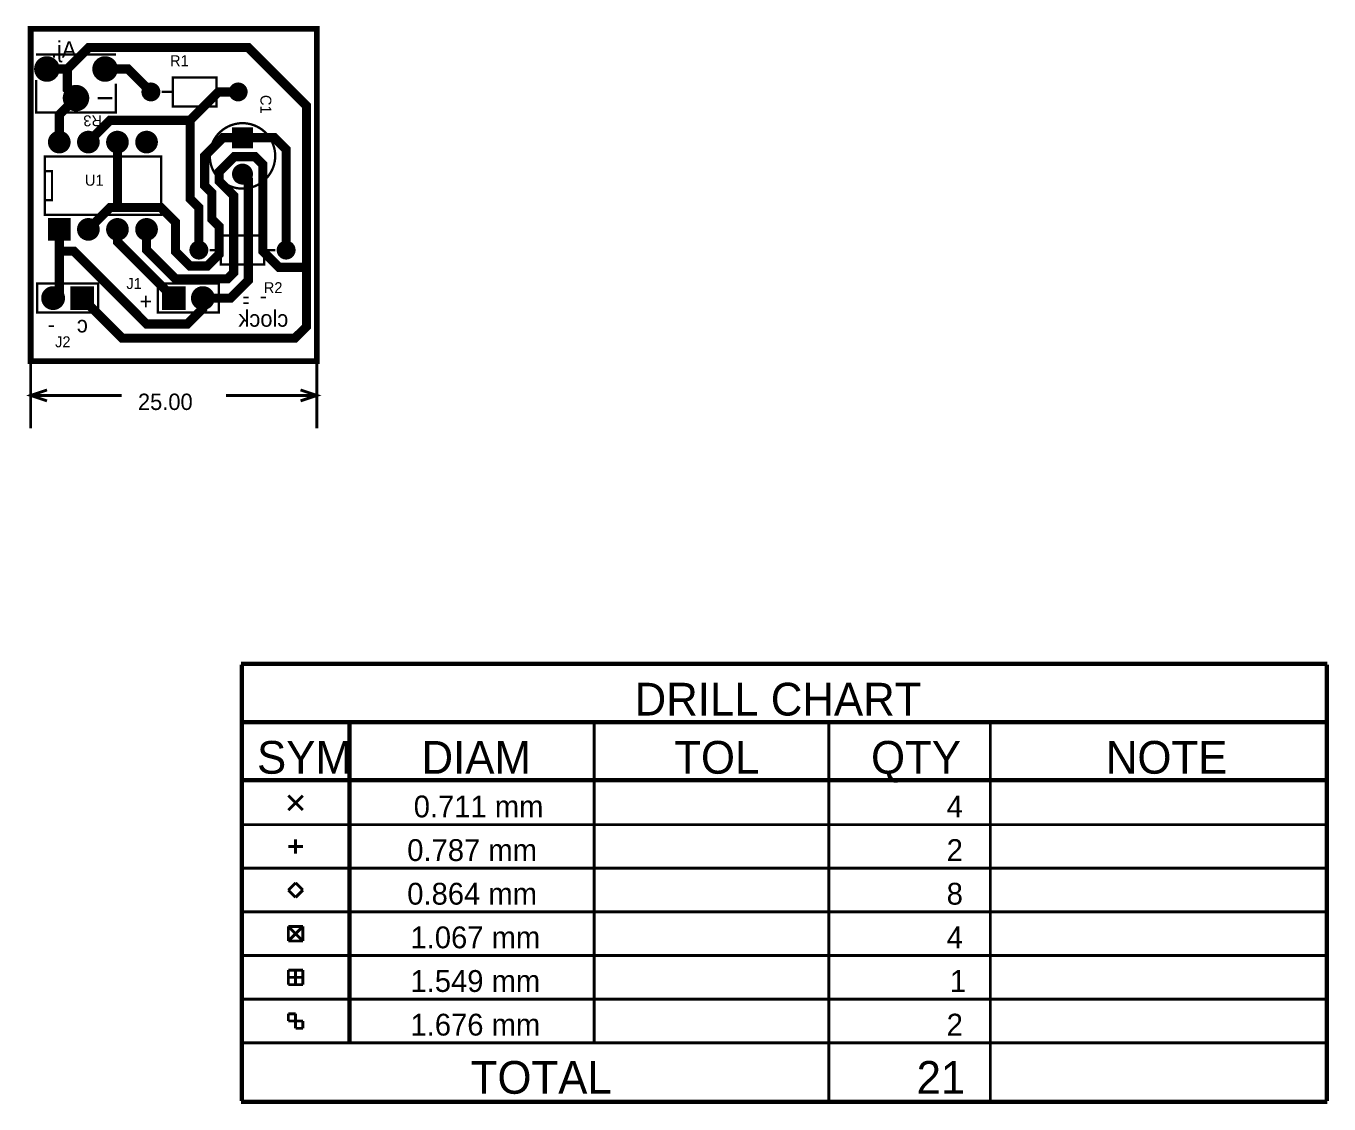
# Model space of a CAD drawing. Extents: x -0.74 to 3.73, y -1.51 to 2.19.
import ezdxf

# ---------------------------------------------------------------- set-up
doc = ezdxf.new("R2010")
doc.units = 0
doc.layers.get('0').update_dxf_attribs({"color": 1, "linetype": 'CONTINUOUS'})
for name, color, linetype in [('ASYBOT', 7, 'CONTINUOUS'), ('ASYTOP', 6, 'CONTINUOUS'), ('BOTTOM', 3, 'CONTINUOUS'), ('COMPONENTS_TOP', 1, 'CONTINUOUS'), ('DRILL', 1, 'CONTINUOUS'), ('DRLDWG', 8, 'CONTINUOUS'), ('GLOBAL_LAYER', 1, 'CONTINUOUS'), ('GND', 4, 'CONTINUOUS'), ('INNER1', 8, 'CONTINUOUS'), ('INNER10', 1, 'CONTINUOUS'), ('INNER11', 2, 'CONTINUOUS'), ('INNER12', 3, 'CONTINUOUS'), ('INNER2', 1, 'CONTINUOUS'), ('INNER3', 2, 'CONTINUOUS'), ('INNER4', 3, 'CONTINUOUS'), ('INNER5', 4, 'CONTINUOUS'), ('INNER6', 5, 'CONTINUOUS'), ('INNER7', 6, 'CONTINUOUS'), ('INNER8', 7, 'CONTINUOUS'), ('INNER9', 8, 'CONTINUOUS'), ('OBS_ASYTOP', 6, 'CONTINUOUS'), ('OBS_DRLDWG', 8, 'CONTINUOUS'), ('OBS_GLOBAL_LAYER', 1, 'CONTINUOUS'), ('OBS_SSTOP', 4, 'CONTINUOUS'), ('OBS_TOP', 2, 'CONTINUOUS'), ('PADSTACKS', 1, 'CONTINUOUS'), ('POWER', 7, 'CONTINUOUS'), ('SMBOT', 1, 'CONTINUOUS'), ('SMTOP', 8, 'CONTINUOUS'), ('SSTOP', 4, 'CONTINUOUS'), ('TOP', 2, 'CONTINUOUS')]:
    doc.layers.add(name, color=color, linetype=linetype)

# ---------------------------------------------------------------- blocks, each defined once
blk = doc.blocks.new('padstack_TM_CYLND_llb_pad3')
blk.add_point((0, 0))
at = {"layer": 'ASYBOT', "const_width": 0.052}
blk.add_lwpolyline([(-0.026, 0), (0.026, 0)], dxfattribs=at)
at = {"layer": 'ASYTOP', "const_width": 0.052}
blk.add_lwpolyline([(-0.026, 0), (0.026, 0)], dxfattribs=at)
at = {"layer": 'BOTTOM', "const_width": 0.052}
blk.add_lwpolyline([(-0.026, 0), (0.026, 0)], dxfattribs=at)
at = {"layer": 'DRILL', "const_width": 0.0155}
blk.add_lwpolyline([(-0.00775, 0, 1), (0.00775, 0, 1)], format="xyb", close=True, dxfattribs=at)
at = {"layer": 'DRLDWG', "const_width": 0.0155}
blk.add_lwpolyline([(-0.00775, 0, 1), (0.00775, 0, 1)], format="xyb", close=True, dxfattribs=at)
at = {"layer": 'GND', "const_width": 0.072}
blk.add_lwpolyline([(-0.036, 0), (0.036, 0)], dxfattribs=at)
at = {"layer": 'INNER1', "const_width": 0.052}
blk.add_lwpolyline([(-0.026, 0), (0.026, 0)], dxfattribs=at)
at = {"layer": 'INNER10', "const_width": 0.052}
blk.add_lwpolyline([(-0.026, 0), (0.026, 0)], dxfattribs=at)
at = {"layer": 'INNER11', "const_width": 0.052}
blk.add_lwpolyline([(-0.026, 0), (0.026, 0)], dxfattribs=at)
at = {"layer": 'INNER12', "const_width": 0.052}
blk.add_lwpolyline([(-0.026, 0), (0.026, 0)], dxfattribs=at)
at = {"layer": 'INNER2', "const_width": 0.052}
blk.add_lwpolyline([(-0.026, 0), (0.026, 0)], dxfattribs=at)
at = {"layer": 'INNER3', "const_width": 0.052}
blk.add_lwpolyline([(-0.026, 0), (0.026, 0)], dxfattribs=at)
at = {"layer": 'INNER4', "const_width": 0.052}
blk.add_lwpolyline([(-0.026, 0), (0.026, 0)], dxfattribs=at)
at = {"layer": 'INNER5', "const_width": 0.052}
blk.add_lwpolyline([(-0.026, 0), (0.026, 0)], dxfattribs=at)
at = {"layer": 'INNER6', "const_width": 0.052}
blk.add_lwpolyline([(-0.026, 0), (0.026, 0)], dxfattribs=at)
at = {"layer": 'INNER7', "const_width": 0.052}
blk.add_lwpolyline([(-0.026, 0), (0.026, 0)], dxfattribs=at)
at = {"layer": 'INNER8', "const_width": 0.052}
blk.add_lwpolyline([(-0.026, 0), (0.026, 0)], dxfattribs=at)
at = {"layer": 'INNER9', "const_width": 0.052}
blk.add_lwpolyline([(-0.026, 0), (0.026, 0)], dxfattribs=at)
at = {"layer": 'POWER', "const_width": 0.072}
blk.add_lwpolyline([(-0.036, 0), (0.036, 0)], dxfattribs=at)
at = {"layer": 'SMBOT', "const_width": 0.052}
blk.add_lwpolyline([(-0.026, 0), (0.026, 0)], dxfattribs=at)
at = {"layer": 'SMTOP', "const_width": 0.052}
blk.add_lwpolyline([(-0.026, 0), (0.026, 0)], dxfattribs=at)
at = {"layer": 'TOP', "const_width": 0.052}
blk.add_lwpolyline([(-0.026, 0), (0.026, 0)], dxfattribs=at)
blk = doc.blocks.new('padstack_TM_CYLND_llb_pad4')
blk.add_point((0, 0))
at = {"layer": 'ASYBOT', "const_width": 0.026}
blk.add_lwpolyline([(-0.013, 0, 1), (0.013, 0, 1)], format="xyb", close=True, dxfattribs=at)
at = {"layer": 'ASYTOP', "const_width": 0.026}
blk.add_lwpolyline([(-0.013, 0, 1), (0.013, 0, 1)], format="xyb", close=True, dxfattribs=at)
at = {"layer": 'BOTTOM', "const_width": 0.026}
blk.add_lwpolyline([(-0.013, 0, 1), (0.013, 0, 1)], format="xyb", close=True, dxfattribs=at)
at = {"layer": 'DRILL', "const_width": 0.0155}
blk.add_lwpolyline([(-0.00775, 0, 1), (0.00775, 0, 1)], format="xyb", close=True, dxfattribs=at)
at = {"layer": 'DRLDWG', "const_width": 0.0155}
blk.add_lwpolyline([(-0.00775, 0, 1), (0.00775, 0, 1)], format="xyb", close=True, dxfattribs=at)
at = {"layer": 'GND', "const_width": 0.036}
blk.add_lwpolyline([(-0.018, 0, 1), (0.018, 0, 1)], format="xyb", close=True, dxfattribs=at)
at = {"layer": 'INNER1', "const_width": 0.026}
blk.add_lwpolyline([(-0.013, 0, 1), (0.013, 0, 1)], format="xyb", close=True, dxfattribs=at)
at = {"layer": 'INNER10', "const_width": 0.026}
blk.add_lwpolyline([(-0.013, 0, 1), (0.013, 0, 1)], format="xyb", close=True, dxfattribs=at)
at = {"layer": 'INNER11', "const_width": 0.026}
blk.add_lwpolyline([(-0.013, 0, 1), (0.013, 0, 1)], format="xyb", close=True, dxfattribs=at)
at = {"layer": 'INNER12', "const_width": 0.026}
blk.add_lwpolyline([(-0.013, 0, 1), (0.013, 0, 1)], format="xyb", close=True, dxfattribs=at)
at = {"layer": 'INNER2', "const_width": 0.026}
blk.add_lwpolyline([(-0.013, 0, 1), (0.013, 0, 1)], format="xyb", close=True, dxfattribs=at)
at = {"layer": 'INNER3', "const_width": 0.026}
blk.add_lwpolyline([(-0.013, 0, 1), (0.013, 0, 1)], format="xyb", close=True, dxfattribs=at)
at = {"layer": 'INNER4', "const_width": 0.026}
blk.add_lwpolyline([(-0.013, 0, 1), (0.013, 0, 1)], format="xyb", close=True, dxfattribs=at)
at = {"layer": 'INNER5', "const_width": 0.026}
blk.add_lwpolyline([(-0.013, 0, 1), (0.013, 0, 1)], format="xyb", close=True, dxfattribs=at)
at = {"layer": 'INNER6', "const_width": 0.026}
blk.add_lwpolyline([(-0.013, 0, 1), (0.013, 0, 1)], format="xyb", close=True, dxfattribs=at)
at = {"layer": 'INNER7', "const_width": 0.026}
blk.add_lwpolyline([(-0.013, 0, 1), (0.013, 0, 1)], format="xyb", close=True, dxfattribs=at)
at = {"layer": 'INNER8', "const_width": 0.026}
blk.add_lwpolyline([(-0.013, 0, 1), (0.013, 0, 1)], format="xyb", close=True, dxfattribs=at)
at = {"layer": 'INNER9', "const_width": 0.026}
blk.add_lwpolyline([(-0.013, 0, 1), (0.013, 0, 1)], format="xyb", close=True, dxfattribs=at)
at = {"layer": 'POWER', "const_width": 0.036}
blk.add_lwpolyline([(-0.018, 0, 1), (0.018, 0, 1)], format="xyb", close=True, dxfattribs=at)
at = {"layer": 'SMBOT', "const_width": 0.026}
blk.add_lwpolyline([(-0.013, 0, 1), (0.013, 0, 1)], format="xyb", close=True, dxfattribs=at)
at = {"layer": 'SMTOP', "const_width": 0.026}
blk.add_lwpolyline([(-0.013, 0, 1), (0.013, 0, 1)], format="xyb", close=True, dxfattribs=at)
at = {"layer": 'TOP', "const_width": 0.026}
blk.add_lwpolyline([(-0.013, 0, 1), (0.013, 0, 1)], format="xyb", close=True, dxfattribs=at)
blk = doc.blocks.new('footprint_CAP_POL_1_C1')
at = {"layer": 'PADSTACKS'}
for name, p in [('padstack_TM_CYLND_llb_pad3', (0, 0)), ('padstack_TM_CYLND_llb_pad4', (0.125, 0))]:
    blk.add_blockref(name, p, dxfattribs=at)
blk = doc.blocks.new('padstack_BCON100T_llb_pad3')
blk.add_point((0, 0))
at = {"layer": 'ASYBOT', "const_width": 0.062}
blk.add_lwpolyline([(-0.031, 0), (0.031, 0)], dxfattribs=at)
at = {"layer": 'ASYTOP', "const_width": 0.062}
blk.add_lwpolyline([(-0.031, 0), (0.031, 0)], dxfattribs=at)
at = {"layer": 'BOTTOM', "const_width": 0.062}
blk.add_lwpolyline([(-0.031, 0), (0.031, 0)], dxfattribs=at)
at = {"layer": 'DRILL', "const_width": 0.021}
blk.add_lwpolyline([(-0.0105, 0, 1), (0.0105, 0, 1)], format="xyb", close=True, dxfattribs=at)
at = {"layer": 'DRLDWG', "const_width": 0.021}
blk.add_lwpolyline([(-0.0105, 0, 1), (0.0105, 0, 1)], format="xyb", close=True, dxfattribs=at)
at = {"layer": 'GND', "const_width": 0.082}
blk.add_lwpolyline([(-0.041, 0), (0.041, 0)], dxfattribs=at)
at = {"layer": 'INNER1', "const_width": 0.062}
blk.add_lwpolyline([(-0.031, 0), (0.031, 0)], dxfattribs=at)
at = {"layer": 'INNER10', "const_width": 0.062}
blk.add_lwpolyline([(-0.031, 0), (0.031, 0)], dxfattribs=at)
at = {"layer": 'INNER11', "const_width": 0.062}
blk.add_lwpolyline([(-0.031, 0), (0.031, 0)], dxfattribs=at)
at = {"layer": 'INNER12', "const_width": 0.062}
blk.add_lwpolyline([(-0.031, 0), (0.031, 0)], dxfattribs=at)
at = {"layer": 'INNER2', "const_width": 0.062}
blk.add_lwpolyline([(-0.031, 0), (0.031, 0)], dxfattribs=at)
at = {"layer": 'INNER3', "const_width": 0.062}
blk.add_lwpolyline([(-0.031, 0), (0.031, 0)], dxfattribs=at)
at = {"layer": 'INNER4', "const_width": 0.062}
blk.add_lwpolyline([(-0.031, 0), (0.031, 0)], dxfattribs=at)
at = {"layer": 'INNER5', "const_width": 0.062}
blk.add_lwpolyline([(-0.031, 0), (0.031, 0)], dxfattribs=at)
at = {"layer": 'INNER6', "const_width": 0.062}
blk.add_lwpolyline([(-0.031, 0), (0.031, 0)], dxfattribs=at)
at = {"layer": 'INNER7', "const_width": 0.062}
blk.add_lwpolyline([(-0.031, 0), (0.031, 0)], dxfattribs=at)
at = {"layer": 'INNER8', "const_width": 0.062}
blk.add_lwpolyline([(-0.031, 0), (0.031, 0)], dxfattribs=at)
at = {"layer": 'INNER9', "const_width": 0.062}
blk.add_lwpolyline([(-0.031, 0), (0.031, 0)], dxfattribs=at)
at = {"layer": 'POWER', "const_width": 0.082}
blk.add_lwpolyline([(-0.041, 0), (0.041, 0)], dxfattribs=at)
at = {"layer": 'SMBOT', "const_width": 0.062}
blk.add_lwpolyline([(-0.031, 0), (0.031, 0)], dxfattribs=at)
at = {"layer": 'SMTOP', "const_width": 0.062}
blk.add_lwpolyline([(-0.031, 0), (0.031, 0)], dxfattribs=at)
at = {"layer": 'TOP', "const_width": 0.062}
blk.add_lwpolyline([(-0.031, 0), (0.031, 0)], dxfattribs=at)
blk = doc.blocks.new('padstack_BCON100T_llb_pad4')
blk.add_point((0, 0))
at = {"layer": 'ASYBOT', "const_width": 0.031}
blk.add_lwpolyline([(-0.0155, 0, 1), (0.0155, 0, 1)], format="xyb", close=True, dxfattribs=at)
at = {"layer": 'ASYTOP', "const_width": 0.031}
blk.add_lwpolyline([(-0.0155, 0, 1), (0.0155, 0, 1)], format="xyb", close=True, dxfattribs=at)
at = {"layer": 'BOTTOM', "const_width": 0.031}
blk.add_lwpolyline([(-0.0155, 0, 1), (0.0155, 0, 1)], format="xyb", close=True, dxfattribs=at)
at = {"layer": 'DRILL', "const_width": 0.021}
blk.add_lwpolyline([(-0.0105, 0, 1), (0.0105, 0, 1)], format="xyb", close=True, dxfattribs=at)
at = {"layer": 'DRLDWG', "const_width": 0.021}
blk.add_lwpolyline([(-0.0105, 0, 1), (0.0105, 0, 1)], format="xyb", close=True, dxfattribs=at)
at = {"layer": 'GND', "const_width": 0.041}
blk.add_lwpolyline([(-0.0205, 0, 1), (0.0205, 0, 1)], format="xyb", close=True, dxfattribs=at)
at = {"layer": 'INNER1', "const_width": 0.031}
blk.add_lwpolyline([(-0.0155, 0, 1), (0.0155, 0, 1)], format="xyb", close=True, dxfattribs=at)
at = {"layer": 'INNER10', "const_width": 0.031}
blk.add_lwpolyline([(-0.0155, 0, 1), (0.0155, 0, 1)], format="xyb", close=True, dxfattribs=at)
at = {"layer": 'INNER11', "const_width": 0.031}
blk.add_lwpolyline([(-0.0155, 0, 1), (0.0155, 0, 1)], format="xyb", close=True, dxfattribs=at)
at = {"layer": 'INNER12', "const_width": 0.031}
blk.add_lwpolyline([(-0.0155, 0, 1), (0.0155, 0, 1)], format="xyb", close=True, dxfattribs=at)
at = {"layer": 'INNER2', "const_width": 0.031}
blk.add_lwpolyline([(-0.0155, 0, 1), (0.0155, 0, 1)], format="xyb", close=True, dxfattribs=at)
at = {"layer": 'INNER3', "const_width": 0.031}
blk.add_lwpolyline([(-0.0155, 0, 1), (0.0155, 0, 1)], format="xyb", close=True, dxfattribs=at)
at = {"layer": 'INNER4', "const_width": 0.031}
blk.add_lwpolyline([(-0.0155, 0, 1), (0.0155, 0, 1)], format="xyb", close=True, dxfattribs=at)
at = {"layer": 'INNER5', "const_width": 0.031}
blk.add_lwpolyline([(-0.0155, 0, 1), (0.0155, 0, 1)], format="xyb", close=True, dxfattribs=at)
at = {"layer": 'INNER6', "const_width": 0.031}
blk.add_lwpolyline([(-0.0155, 0, 1), (0.0155, 0, 1)], format="xyb", close=True, dxfattribs=at)
at = {"layer": 'INNER7', "const_width": 0.031}
blk.add_lwpolyline([(-0.0155, 0, 1), (0.0155, 0, 1)], format="xyb", close=True, dxfattribs=at)
at = {"layer": 'INNER8', "const_width": 0.031}
blk.add_lwpolyline([(-0.0155, 0, 1), (0.0155, 0, 1)], format="xyb", close=True, dxfattribs=at)
at = {"layer": 'INNER9', "const_width": 0.031}
blk.add_lwpolyline([(-0.0155, 0, 1), (0.0155, 0, 1)], format="xyb", close=True, dxfattribs=at)
at = {"layer": 'POWER', "const_width": 0.041}
blk.add_lwpolyline([(-0.0205, 0, 1), (0.0205, 0, 1)], format="xyb", close=True, dxfattribs=at)
at = {"layer": 'SMBOT', "const_width": 0.031}
blk.add_lwpolyline([(-0.0155, 0, 1), (0.0155, 0, 1)], format="xyb", close=True, dxfattribs=at)
at = {"layer": 'SMTOP', "const_width": 0.031}
blk.add_lwpolyline([(-0.0155, 0, 1), (0.0155, 0, 1)], format="xyb", close=True, dxfattribs=at)
at = {"layer": 'TOP', "const_width": 0.031}
blk.add_lwpolyline([(-0.0155, 0, 1), (0.0155, 0, 1)], format="xyb", close=True, dxfattribs=at)
blk = doc.blocks.new('footprint_CON2_J1')
at = {"layer": 'PADSTACKS'}
for name, p in [('padstack_BCON100T_llb_pad3', (0, 0)), ('padstack_BCON100T_llb_pad4', (0.1, 0))]:
    blk.add_blockref(name, p, dxfattribs=at)
blk = doc.blocks.new('footprint_CON2_J2')
at = {"layer": 'PADSTACKS'}
for name, p in [('padstack_BCON100T_llb_pad3', (0, 0)), ('padstack_BCON100T_llb_pad4', (0.1, 0))]:
    blk.add_blockref(name, p, dxfattribs=at)
blk = doc.blocks.new('padstack_TM_AXIAL_llb_pad2')
blk.add_point((0, 0))
at = {"layer": 'ASYBOT', "const_width": 0.0225}
blk.add_lwpolyline([(-0.01125, 0, 1), (0.01125, 0, 1)], format="xyb", close=True, dxfattribs=at)
at = {"layer": 'ASYTOP', "const_width": 0.0225}
blk.add_lwpolyline([(-0.01125, 0, 1), (0.01125, 0, 1)], format="xyb", close=True, dxfattribs=at)
at = {"layer": 'BOTTOM', "const_width": 0.0225}
blk.add_lwpolyline([(-0.01125, 0, 1), (0.01125, 0, 1)], format="xyb", close=True, dxfattribs=at)
at = {"layer": 'DRILL', "const_width": 0.014}
blk.add_lwpolyline([(-0.007, 0, 1), (0.007, 0, 1)], format="xyb", close=True, dxfattribs=at)
at = {"layer": 'DRLDWG', "const_width": 0.014}
blk.add_lwpolyline([(-0.007, 0, 1), (0.007, 0, 1)], format="xyb", close=True, dxfattribs=at)
at = {"layer": 'GND', "const_width": 0.0325}
blk.add_lwpolyline([(-0.01625, 0, 1), (0.01625, 0, 1)], format="xyb", close=True, dxfattribs=at)
at = {"layer": 'INNER1', "const_width": 0.0225}
blk.add_lwpolyline([(-0.01125, 0, 1), (0.01125, 0, 1)], format="xyb", close=True, dxfattribs=at)
at = {"layer": 'INNER10', "const_width": 0.0225}
blk.add_lwpolyline([(-0.01125, 0, 1), (0.01125, 0, 1)], format="xyb", close=True, dxfattribs=at)
at = {"layer": 'INNER11', "const_width": 0.0225}
blk.add_lwpolyline([(-0.01125, 0, 1), (0.01125, 0, 1)], format="xyb", close=True, dxfattribs=at)
at = {"layer": 'INNER12', "const_width": 0.0225}
blk.add_lwpolyline([(-0.01125, 0, 1), (0.01125, 0, 1)], format="xyb", close=True, dxfattribs=at)
at = {"layer": 'INNER2', "const_width": 0.0225}
blk.add_lwpolyline([(-0.01125, 0, 1), (0.01125, 0, 1)], format="xyb", close=True, dxfattribs=at)
at = {"layer": 'INNER3', "const_width": 0.0225}
blk.add_lwpolyline([(-0.01125, 0, 1), (0.01125, 0, 1)], format="xyb", close=True, dxfattribs=at)
at = {"layer": 'INNER4', "const_width": 0.0225}
blk.add_lwpolyline([(-0.01125, 0, 1), (0.01125, 0, 1)], format="xyb", close=True, dxfattribs=at)
at = {"layer": 'INNER5', "const_width": 0.0225}
blk.add_lwpolyline([(-0.01125, 0, 1), (0.01125, 0, 1)], format="xyb", close=True, dxfattribs=at)
at = {"layer": 'INNER6', "const_width": 0.0225}
blk.add_lwpolyline([(-0.01125, 0, 1), (0.01125, 0, 1)], format="xyb", close=True, dxfattribs=at)
at = {"layer": 'INNER7', "const_width": 0.0225}
blk.add_lwpolyline([(-0.01125, 0, 1), (0.01125, 0, 1)], format="xyb", close=True, dxfattribs=at)
at = {"layer": 'INNER8', "const_width": 0.0225}
blk.add_lwpolyline([(-0.01125, 0, 1), (0.01125, 0, 1)], format="xyb", close=True, dxfattribs=at)
at = {"layer": 'INNER9', "const_width": 0.0225}
blk.add_lwpolyline([(-0.01125, 0, 1), (0.01125, 0, 1)], format="xyb", close=True, dxfattribs=at)
at = {"layer": 'POWER', "const_width": 0.0325}
blk.add_lwpolyline([(-0.01625, 0, 1), (0.01625, 0, 1)], format="xyb", close=True, dxfattribs=at)
at = {"layer": 'SMBOT', "const_width": 0.0225}
blk.add_lwpolyline([(-0.01125, 0, 1), (0.01125, 0, 1)], format="xyb", close=True, dxfattribs=at)
at = {"layer": 'SMTOP', "const_width": 0.0225}
blk.add_lwpolyline([(-0.01125, 0, 1), (0.01125, 0, 1)], format="xyb", close=True, dxfattribs=at)
at = {"layer": 'TOP', "const_width": 0.0225}
blk.add_lwpolyline([(-0.01125, 0, 1), (0.01125, 0, 1)], format="xyb", close=True, dxfattribs=at)
blk = doc.blocks.new('footprint_RESISTOR__R1')
at = {"layer": 'PADSTACKS'}
for p in [(0, 0), (0.3, 0)]:
    blk.add_blockref('padstack_TM_AXIAL_llb_pad2', p, dxfattribs=at)
blk = doc.blocks.new('footprint_RESISTOR__R2')
at = {"layer": 'PADSTACKS'}
for p in [(0, 0), (0.3, 0)]:
    blk.add_blockref('padstack_TM_AXIAL_llb_pad2', p, dxfattribs=at)
blk = doc.blocks.new('padstack_82R66')
blk.add_point((0, 0))
at = {"layer": 'BOTTOM', "const_width": 0.041}
blk.add_lwpolyline([(-0.0205, 0, 1), (0.0205, 0, 1)], format="xyb", close=True, dxfattribs=at)
at = {"layer": 'DRILL', "const_width": 0.033}
blk.add_lwpolyline([(-0.0165, 0, 1), (0.0165, 0, 1)], format="xyb", close=True, dxfattribs=at)
at = {"layer": 'DRLDWG', "const_width": 0.033}
blk.add_lwpolyline([(-0.0165, 0, 1), (0.0165, 0, 1)], format="xyb", close=True, dxfattribs=at)
at = {"layer": 'GND', "const_width": 0.044}
blk.add_lwpolyline([(-0.022, 0, 1), (0.022, 0, 1)], format="xyb", close=True, dxfattribs=at)
at = {"layer": 'INNER1', "const_width": 0.041}
blk.add_lwpolyline([(-0.0205, 0, 1), (0.0205, 0, 1)], format="xyb", close=True, dxfattribs=at)
at = {"layer": 'INNER10', "const_width": 0.041}
blk.add_lwpolyline([(-0.0205, 0, 1), (0.0205, 0, 1)], format="xyb", close=True, dxfattribs=at)
at = {"layer": 'INNER11', "const_width": 0.041}
blk.add_lwpolyline([(-0.0205, 0, 1), (0.0205, 0, 1)], format="xyb", close=True, dxfattribs=at)
at = {"layer": 'INNER12', "const_width": 0.041}
blk.add_lwpolyline([(-0.0205, 0, 1), (0.0205, 0, 1)], format="xyb", close=True, dxfattribs=at)
at = {"layer": 'INNER2', "const_width": 0.041}
blk.add_lwpolyline([(-0.0205, 0, 1), (0.0205, 0, 1)], format="xyb", close=True, dxfattribs=at)
at = {"layer": 'INNER3', "const_width": 0.041}
blk.add_lwpolyline([(-0.0205, 0, 1), (0.0205, 0, 1)], format="xyb", close=True, dxfattribs=at)
at = {"layer": 'INNER4', "const_width": 0.041}
blk.add_lwpolyline([(-0.0205, 0, 1), (0.0205, 0, 1)], format="xyb", close=True, dxfattribs=at)
at = {"layer": 'INNER5', "const_width": 0.041}
blk.add_lwpolyline([(-0.0205, 0, 1), (0.0205, 0, 1)], format="xyb", close=True, dxfattribs=at)
at = {"layer": 'INNER6', "const_width": 0.041}
blk.add_lwpolyline([(-0.0205, 0, 1), (0.0205, 0, 1)], format="xyb", close=True, dxfattribs=at)
at = {"layer": 'INNER7', "const_width": 0.041}
blk.add_lwpolyline([(-0.0205, 0, 1), (0.0205, 0, 1)], format="xyb", close=True, dxfattribs=at)
at = {"layer": 'INNER8', "const_width": 0.041}
blk.add_lwpolyline([(-0.0205, 0, 1), (0.0205, 0, 1)], format="xyb", close=True, dxfattribs=at)
at = {"layer": 'INNER9', "const_width": 0.041}
blk.add_lwpolyline([(-0.0205, 0, 1), (0.0205, 0, 1)], format="xyb", close=True, dxfattribs=at)
at = {"layer": 'POWER', "const_width": 0.044}
blk.add_lwpolyline([(-0.022, 0, 1), (0.022, 0, 1)], format="xyb", close=True, dxfattribs=at)
at = {"layer": 'SMBOT', "const_width": 0.0435}
blk.add_lwpolyline([(-0.02175, 0, 1), (0.02175, 0, 1)], format="xyb", close=True, dxfattribs=at)
at = {"layer": 'SMTOP', "const_width": 0.0435}
blk.add_lwpolyline([(-0.02175, 0, 1), (0.02175, 0, 1)], format="xyb", close=True, dxfattribs=at)
at = {"layer": 'TOP', "const_width": 0.041}
blk.add_lwpolyline([(-0.0205, 0, 1), (0.0205, 0, 1)], format="xyb", close=True, dxfattribs=at)
blk = doc.blocks.new('padstack_85R61')
blk.add_point((0, 0))
at = {"layer": 'BOTTOM', "const_width": 0.0425}
blk.add_lwpolyline([(-0.02125, 0, 1), (0.02125, 0, 1)], format="xyb", close=True, dxfattribs=at)
at = {"layer": 'DRILL', "const_width": 0.0305}
blk.add_lwpolyline([(-0.01525, 0, 1), (0.01525, 0, 1)], format="xyb", close=True, dxfattribs=at)
at = {"layer": 'DRLDWG', "const_width": 0.0305}
blk.add_lwpolyline([(-0.01525, 0, 1), (0.01525, 0, 1)], format="xyb", close=True, dxfattribs=at)
at = {"layer": 'GND', "const_width": 0.0455}
blk.add_lwpolyline([(-0.02275, 0, 1), (0.02275, 0, 1)], format="xyb", close=True, dxfattribs=at)
at = {"layer": 'INNER1', "const_width": 0.0425}
blk.add_lwpolyline([(-0.02125, 0, 1), (0.02125, 0, 1)], format="xyb", close=True, dxfattribs=at)
at = {"layer": 'INNER10', "const_width": 0.0425}
blk.add_lwpolyline([(-0.02125, 0, 1), (0.02125, 0, 1)], format="xyb", close=True, dxfattribs=at)
at = {"layer": 'INNER11', "const_width": 0.0425}
blk.add_lwpolyline([(-0.02125, 0, 1), (0.02125, 0, 1)], format="xyb", close=True, dxfattribs=at)
at = {"layer": 'INNER12', "const_width": 0.0425}
blk.add_lwpolyline([(-0.02125, 0, 1), (0.02125, 0, 1)], format="xyb", close=True, dxfattribs=at)
at = {"layer": 'INNER2', "const_width": 0.0425}
blk.add_lwpolyline([(-0.02125, 0, 1), (0.02125, 0, 1)], format="xyb", close=True, dxfattribs=at)
at = {"layer": 'INNER3', "const_width": 0.0425}
blk.add_lwpolyline([(-0.02125, 0, 1), (0.02125, 0, 1)], format="xyb", close=True, dxfattribs=at)
at = {"layer": 'INNER4', "const_width": 0.0425}
blk.add_lwpolyline([(-0.02125, 0, 1), (0.02125, 0, 1)], format="xyb", close=True, dxfattribs=at)
at = {"layer": 'INNER5', "const_width": 0.0425}
blk.add_lwpolyline([(-0.02125, 0, 1), (0.02125, 0, 1)], format="xyb", close=True, dxfattribs=at)
at = {"layer": 'INNER6', "const_width": 0.0425}
blk.add_lwpolyline([(-0.02125, 0, 1), (0.02125, 0, 1)], format="xyb", close=True, dxfattribs=at)
at = {"layer": 'INNER7', "const_width": 0.0425}
blk.add_lwpolyline([(-0.02125, 0, 1), (0.02125, 0, 1)], format="xyb", close=True, dxfattribs=at)
at = {"layer": 'INNER8', "const_width": 0.0425}
blk.add_lwpolyline([(-0.02125, 0, 1), (0.02125, 0, 1)], format="xyb", close=True, dxfattribs=at)
at = {"layer": 'INNER9', "const_width": 0.0425}
blk.add_lwpolyline([(-0.02125, 0, 1), (0.02125, 0, 1)], format="xyb", close=True, dxfattribs=at)
at = {"layer": 'POWER', "const_width": 0.0455}
blk.add_lwpolyline([(-0.02275, 0, 1), (0.02275, 0, 1)], format="xyb", close=True, dxfattribs=at)
at = {"layer": 'SMBOT', "const_width": 0.045}
blk.add_lwpolyline([(-0.0225, 0, 1), (0.0225, 0, 1)], format="xyb", close=True, dxfattribs=at)
at = {"layer": 'SMTOP', "const_width": 0.045}
blk.add_lwpolyline([(-0.0225, 0, 1), (0.0225, 0, 1)], format="xyb", close=True, dxfattribs=at)
at = {"layer": 'TOP', "const_width": 0.0425}
blk.add_lwpolyline([(-0.02125, 0, 1), (0.02125, 0, 1)], format="xyb", close=True, dxfattribs=at)
blk = doc.blocks.new('footprint_RESISTOR_VAL_R3')
at = {"layer": 'PADSTACKS'}
for name, p in [('padstack_85R61', (0.1, 0.1)), ('padstack_82R66', (0, 0)), ('padstack_82R66', (0.2, 0))]:
    blk.add_blockref(name, p, dxfattribs=at)
blk = doc.blocks.new('padstack_DIP100T_llb_pad4_1')
blk.add_point((0, 0))
at = {"layer": 'ASYBOT', "const_width": 0.058}
blk.add_lwpolyline([(-0.029, 0), (0.029, 0)], dxfattribs=at)
at = {"layer": 'ASYTOP', "const_width": 0.058}
blk.add_lwpolyline([(-0.029, 0), (0.029, 0)], dxfattribs=at)
at = {"layer": 'BOTTOM', "const_width": 0.058}
blk.add_lwpolyline([(-0.029, 0), (0.029, 0)], dxfattribs=at)
at = {"layer": 'DRILL', "const_width": 0.017}
blk.add_lwpolyline([(-0.0085, 0, 1), (0.0085, 0, 1)], format="xyb", close=True, dxfattribs=at)
at = {"layer": 'DRLDWG', "const_width": 0.017}
blk.add_lwpolyline([(-0.0085, 0, 1), (0.0085, 0, 1)], format="xyb", close=True, dxfattribs=at)
at = {"layer": 'GND', "const_width": 0.078}
blk.add_lwpolyline([(-0.039, 0), (0.039, 0)], dxfattribs=at)
at = {"layer": 'INNER1', "const_width": 0.058}
blk.add_lwpolyline([(-0.029, 0), (0.029, 0)], dxfattribs=at)
at = {"layer": 'INNER10', "const_width": 0.058}
blk.add_lwpolyline([(-0.029, 0), (0.029, 0)], dxfattribs=at)
at = {"layer": 'INNER11', "const_width": 0.058}
blk.add_lwpolyline([(-0.029, 0), (0.029, 0)], dxfattribs=at)
at = {"layer": 'INNER12', "const_width": 0.058}
blk.add_lwpolyline([(-0.029, 0), (0.029, 0)], dxfattribs=at)
at = {"layer": 'INNER2', "const_width": 0.058}
blk.add_lwpolyline([(-0.029, 0), (0.029, 0)], dxfattribs=at)
at = {"layer": 'INNER3', "const_width": 0.058}
blk.add_lwpolyline([(-0.029, 0), (0.029, 0)], dxfattribs=at)
at = {"layer": 'INNER4', "const_width": 0.058}
blk.add_lwpolyline([(-0.029, 0), (0.029, 0)], dxfattribs=at)
at = {"layer": 'INNER5', "const_width": 0.058}
blk.add_lwpolyline([(-0.029, 0), (0.029, 0)], dxfattribs=at)
at = {"layer": 'INNER6', "const_width": 0.058}
blk.add_lwpolyline([(-0.029, 0), (0.029, 0)], dxfattribs=at)
at = {"layer": 'INNER7', "const_width": 0.058}
blk.add_lwpolyline([(-0.029, 0), (0.029, 0)], dxfattribs=at)
at = {"layer": 'INNER8', "const_width": 0.058}
blk.add_lwpolyline([(-0.029, 0), (0.029, 0)], dxfattribs=at)
at = {"layer": 'INNER9', "const_width": 0.058}
blk.add_lwpolyline([(-0.029, 0), (0.029, 0)], dxfattribs=at)
at = {"layer": 'POWER', "const_width": 0.078}
blk.add_lwpolyline([(-0.039, 0), (0.039, 0)], dxfattribs=at)
at = {"layer": 'SMBOT', "const_width": 0.058}
blk.add_lwpolyline([(-0.029, 0), (0.029, 0)], dxfattribs=at)
at = {"layer": 'SMTOP', "const_width": 0.058}
blk.add_lwpolyline([(-0.029, 0), (0.029, 0)], dxfattribs=at)
at = {"layer": 'TOP', "const_width": 0.058}
blk.add_lwpolyline([(-0.029, 0), (0.029, 0)], dxfattribs=at)
blk = doc.blocks.new('padstack_DIP100T_llb_pad3_1')
blk.add_point((0, 0))
at = {"layer": 'ASYBOT', "const_width": 0.029}
blk.add_lwpolyline([(-0.0145, 0, 1), (0.0145, 0, 1)], format="xyb", close=True, dxfattribs=at)
at = {"layer": 'ASYTOP', "const_width": 0.029}
blk.add_lwpolyline([(-0.0145, 0, 1), (0.0145, 0, 1)], format="xyb", close=True, dxfattribs=at)
at = {"layer": 'BOTTOM', "const_width": 0.029}
blk.add_lwpolyline([(-0.0145, 0, 1), (0.0145, 0, 1)], format="xyb", close=True, dxfattribs=at)
at = {"layer": 'DRILL', "const_width": 0.017}
blk.add_lwpolyline([(-0.0085, 0, 1), (0.0085, 0, 1)], format="xyb", close=True, dxfattribs=at)
at = {"layer": 'DRLDWG', "const_width": 0.017}
blk.add_lwpolyline([(-0.0085, 0, 1), (0.0085, 0, 1)], format="xyb", close=True, dxfattribs=at)
at = {"layer": 'GND', "const_width": 0.039}
blk.add_lwpolyline([(-0.0195, 0, 1), (0.0195, 0, 1)], format="xyb", close=True, dxfattribs=at)
at = {"layer": 'INNER1', "const_width": 0.029}
blk.add_lwpolyline([(-0.0145, 0, 1), (0.0145, 0, 1)], format="xyb", close=True, dxfattribs=at)
at = {"layer": 'INNER10', "const_width": 0.029}
blk.add_lwpolyline([(-0.0145, 0, 1), (0.0145, 0, 1)], format="xyb", close=True, dxfattribs=at)
at = {"layer": 'INNER11', "const_width": 0.029}
blk.add_lwpolyline([(-0.0145, 0, 1), (0.0145, 0, 1)], format="xyb", close=True, dxfattribs=at)
at = {"layer": 'INNER12', "const_width": 0.029}
blk.add_lwpolyline([(-0.0145, 0, 1), (0.0145, 0, 1)], format="xyb", close=True, dxfattribs=at)
at = {"layer": 'INNER2', "const_width": 0.029}
blk.add_lwpolyline([(-0.0145, 0, 1), (0.0145, 0, 1)], format="xyb", close=True, dxfattribs=at)
at = {"layer": 'INNER3', "const_width": 0.029}
blk.add_lwpolyline([(-0.0145, 0, 1), (0.0145, 0, 1)], format="xyb", close=True, dxfattribs=at)
at = {"layer": 'INNER4', "const_width": 0.029}
blk.add_lwpolyline([(-0.0145, 0, 1), (0.0145, 0, 1)], format="xyb", close=True, dxfattribs=at)
at = {"layer": 'INNER5', "const_width": 0.029}
blk.add_lwpolyline([(-0.0145, 0, 1), (0.0145, 0, 1)], format="xyb", close=True, dxfattribs=at)
at = {"layer": 'INNER6', "const_width": 0.029}
blk.add_lwpolyline([(-0.0145, 0, 1), (0.0145, 0, 1)], format="xyb", close=True, dxfattribs=at)
at = {"layer": 'INNER7', "const_width": 0.029}
blk.add_lwpolyline([(-0.0145, 0, 1), (0.0145, 0, 1)], format="xyb", close=True, dxfattribs=at)
at = {"layer": 'INNER8', "const_width": 0.029}
blk.add_lwpolyline([(-0.0145, 0, 1), (0.0145, 0, 1)], format="xyb", close=True, dxfattribs=at)
at = {"layer": 'INNER9', "const_width": 0.029}
blk.add_lwpolyline([(-0.0145, 0, 1), (0.0145, 0, 1)], format="xyb", close=True, dxfattribs=at)
at = {"layer": 'POWER', "const_width": 0.039}
blk.add_lwpolyline([(-0.0195, 0, 1), (0.0195, 0, 1)], format="xyb", close=True, dxfattribs=at)
at = {"layer": 'SMBOT', "const_width": 0.029}
blk.add_lwpolyline([(-0.0145, 0, 1), (0.0145, 0, 1)], format="xyb", close=True, dxfattribs=at)
at = {"layer": 'SMTOP', "const_width": 0.029}
blk.add_lwpolyline([(-0.0145, 0, 1), (0.0145, 0, 1)], format="xyb", close=True, dxfattribs=at)
at = {"layer": 'TOP', "const_width": 0.029}
blk.add_lwpolyline([(-0.0145, 0, 1), (0.0145, 0, 1)], format="xyb", close=True, dxfattribs=at)
blk = doc.blocks.new('padstack_DIP100T_llb_pad5_1')
blk.add_point((0, 0))
at = {"layer": 'ASYBOT', "const_width": 0.029}
blk.add_lwpolyline([(-0.0145, 0, 1), (0.0145, 0, 1)], format="xyb", close=True, dxfattribs=at)
at = {"layer": 'ASYTOP', "const_width": 0.029}
blk.add_lwpolyline([(-0.0145, 0, 1), (0.0145, 0, 1)], format="xyb", close=True, dxfattribs=at)
at = {"layer": 'BOTTOM', "const_width": 0.029}
blk.add_lwpolyline([(-0.0145, 0, 1), (0.0145, 0, 1)], format="xyb", close=True, dxfattribs=at)
at = {"layer": 'DRILL', "const_width": 0.017}
blk.add_lwpolyline([(-0.0085, 0, 1), (0.0085, 0, 1)], format="xyb", close=True, dxfattribs=at)
at = {"layer": 'DRLDWG', "const_width": 0.017}
blk.add_lwpolyline([(-0.0085, 0, 1), (0.0085, 0, 1)], format="xyb", close=True, dxfattribs=at)
at = {"layer": 'GND', "const_width": 0.039}
blk.add_lwpolyline([(-0.0195, 0, 1), (0.0195, 0, 1)], format="xyb", close=True, dxfattribs=at)
at = {"layer": 'INNER1', "const_width": 0.029}
blk.add_lwpolyline([(-0.0145, 0, 1), (0.0145, 0, 1)], format="xyb", close=True, dxfattribs=at)
at = {"layer": 'INNER10', "const_width": 0.029}
blk.add_lwpolyline([(-0.0145, 0, 1), (0.0145, 0, 1)], format="xyb", close=True, dxfattribs=at)
at = {"layer": 'INNER11', "const_width": 0.029}
blk.add_lwpolyline([(-0.0145, 0, 1), (0.0145, 0, 1)], format="xyb", close=True, dxfattribs=at)
at = {"layer": 'INNER12', "const_width": 0.029}
blk.add_lwpolyline([(-0.0145, 0, 1), (0.0145, 0, 1)], format="xyb", close=True, dxfattribs=at)
at = {"layer": 'INNER2', "const_width": 0.029}
blk.add_lwpolyline([(-0.0145, 0, 1), (0.0145, 0, 1)], format="xyb", close=True, dxfattribs=at)
at = {"layer": 'INNER3', "const_width": 0.029}
blk.add_lwpolyline([(-0.0145, 0, 1), (0.0145, 0, 1)], format="xyb", close=True, dxfattribs=at)
at = {"layer": 'INNER4', "const_width": 0.029}
blk.add_lwpolyline([(-0.0145, 0, 1), (0.0145, 0, 1)], format="xyb", close=True, dxfattribs=at)
at = {"layer": 'INNER5', "const_width": 0.029}
blk.add_lwpolyline([(-0.0145, 0, 1), (0.0145, 0, 1)], format="xyb", close=True, dxfattribs=at)
at = {"layer": 'INNER6', "const_width": 0.029}
blk.add_lwpolyline([(-0.0145, 0, 1), (0.0145, 0, 1)], format="xyb", close=True, dxfattribs=at)
at = {"layer": 'INNER7', "const_width": 0.029}
blk.add_lwpolyline([(-0.0145, 0, 1), (0.0145, 0, 1)], format="xyb", close=True, dxfattribs=at)
at = {"layer": 'INNER8', "const_width": 0.029}
blk.add_lwpolyline([(-0.0145, 0, 1), (0.0145, 0, 1)], format="xyb", close=True, dxfattribs=at)
at = {"layer": 'INNER9', "const_width": 0.029}
blk.add_lwpolyline([(-0.0145, 0, 1), (0.0145, 0, 1)], format="xyb", close=True, dxfattribs=at)
at = {"layer": 'POWER', "const_width": 0.039}
blk.add_lwpolyline([(-0.0195, 0, 1), (0.0195, 0, 1)], format="xyb", close=True, dxfattribs=at)
at = {"layer": 'SMBOT', "const_width": 0.029}
blk.add_lwpolyline([(-0.0145, 0, 1), (0.0145, 0, 1)], format="xyb", close=True, dxfattribs=at)
at = {"layer": 'SMTOP', "const_width": 0.029}
blk.add_lwpolyline([(-0.0145, 0, 1), (0.0145, 0, 1)], format="xyb", close=True, dxfattribs=at)
at = {"layer": 'TOP', "const_width": 0.029}
blk.add_lwpolyline([(-0.0145, 0, 1), (0.0145, 0, 1)], format="xyb", close=True, dxfattribs=at)
blk = doc.blocks.new('footprint_DIP_8_U1')
at = {"layer": 'PADSTACKS'}
for name, p in [('padstack_DIP100T_llb_pad5_1', (0, 0.3)), ('padstack_DIP100T_llb_pad5_1', (0.1, 0.3)), ('padstack_DIP100T_llb_pad5_1', (0.2, 0.3)), ('padstack_DIP100T_llb_pad5_1', (0.3, 0.3)), ('padstack_DIP100T_llb_pad3_1', (0.1, 0)), ('padstack_DIP100T_llb_pad3_1', (0.2, 0)), ('padstack_DIP100T_llb_pad3_1', (0.3, 0))]:
    blk.add_blockref(name, p, dxfattribs=at)
at = {"layer": 'PADSTACKS', "rotation": 90}
blk.add_blockref('padstack_DIP100T_llb_pad4_1', (0, 0), dxfattribs=at)

msp = doc.modelspace()

# ---------------------------------------------------------------- linework, layer by layer
at = {"layer": 'BOARD_OUTLINE', "const_width": 0.0197}
msp.add_lwpolyline([(-0.7283, 1.0432), (-0.7283, 2.1848), (0.2559, 2.1848), (0.2559, 1.0432), (-0.7283, 1.0432)], dxfattribs=at)
at = {"layer": 'BOTTOM', "const_width": 0.0315}
for points in [[(-0.6724, 2.0471), (-0.6021, 2.0471), (-0.5282, 2.1209), (0.0198, 2.1209), (0.2198, 1.9209), (0.2198, 1.3655), (0.1253, 1.3655), (0.0698, 1.4209), (0.0698, 1.7189), (0.0428, 1.7459), (-0.0282, 1.7459), (-0.0802, 1.6939), (-0.0802, 1.6619), (-0.0302, 1.6119), (-0.0302, 1.3469), (-0.0512, 1.3259), (-0.2302, 1.3259), (-0.3299, 1.4256), (-0.3299, 1.4959)], [(-0.6724, 2.0471), (-0.6021, 2.0471), (-0.5282, 2.1209), (0.0198, 2.1209), (0.2198, 1.9209), (0.2198, 1.1613), (0.1804, 1.122), (-0.4134, 1.122), (-0.5511, 1.2597)], [(-0.6724, 2.0639), (-0.6724, 2.0471)], [(-0.6724, 2.0471), (-0.6021, 2.0471), (-0.6021, 1.9767), (-0.5724, 1.9471)], [(-0.3149, 1.9683), (-0.3937, 2.0471), (-0.4724, 2.0471)], [(-0.0149, 1.9683), (-0.0828, 1.9683), (-0.1802, 1.8709), (-0.4549, 1.8709), (-0.5299, 1.7959)], [(-0.0149, 1.9683), (-0.0828, 1.9683), (-0.1802, 1.8709), (-0.1802, 1.6011), (-0.15, 1.5709), (-0.15, 1.4247)], [(-0.5724, 1.9471), (-0.6299, 1.8896), (-0.6299, 1.7959)], [(-0.5299, 1.4959), (-0.4545, 1.5713), (-0.2805, 1.5713), (-0.2302, 1.5209), (-0.2302, 1.4199), (-0.1802, 1.3699), (-0.1212, 1.3699), (-0.0802, 1.4109), (-0.0802, 1.5059), (-0.1052, 1.5309), (-0.1052, 1.6209), (-0.1302, 1.6459), (-0.1302, 1.7479), (-0.0672, 1.8109), (0, 1.8109)], [(-0.5299, 1.4959), (-0.4545, 1.5713), (-0.4299, 1.5713), (-0.4299, 1.7959)], [(0, 1.8109), (0.1101, 1.8109), (0.15, 1.7709), (0.15, 1.4247)], [(0, 1.8109), (0.1101, 1.8109), (0.15, 1.7709), (0.15, 1.4247)], [(-0.1362, 1.2597), (-0.0414, 1.2597), (0.0198, 1.3209), (0.0198, 1.6661), (0, 1.6859)], [(-0.6511, 1.2597), (-0.6299, 1.281), (-0.6299, 1.4959)], [(-0.6299, 1.4959), (-0.6299, 1.4209), (-0.5802, 1.4209), (-0.3302, 1.1709), (-0.1894, 1.1709), (-0.1362, 1.2241), (-0.1362, 1.2597)], [(-0.2362, 1.2597), (-0.4299, 1.4534), (-0.4299, 1.4959)]]:
    msp.add_lwpolyline(points, dxfattribs=at)
at = {"layer": 'GLOBAL_LAYER'}
msp.add_lwpolyline([(-0.6724, 2.0471), (-0.6724, 2.0639)], dxfattribs=at)
at = {"layer": 'OBS_ASYTOP', "const_width": 0.008}
for points in [[(-0.4349, 2.0971), (-0.7099, 2.0971)], [(-0.0899, 1.9183), (-0.0899, 2.0183), (-0.0899, 2.0183), (-0.2399, 2.0183), (-0.2399, 1.9183), (-0.0899, 1.9183)], [(-0.7099, 2.0096), (-0.7099, 1.8971), (-0.4349, 1.8971), (-0.4349, 1.9971)], [(-0.2399, 1.9683), (-0.2774, 1.9683)], [(-0.0899, 1.9683), (-0.0524, 1.9683)], [(-0.4974, 1.9471), (-0.4474, 1.9471)], [(-0.6799, 1.7459), (-0.6799, 1.5459), (-0.2799, 1.5459), (-0.2799, 1.7459), (-0.6799, 1.7459)], [(-0.6799, 1.5959), (-0.6549, 1.5959), (-0.6549, 1.6959), (-0.6799, 1.6959)], [(0.075, 1.3747), (0.075, 1.4747), (0.075, 1.4747), (-0.075, 1.4747), (-0.075, 1.3747), (0.075, 1.3747)], [(-0.075, 1.4247), (-0.1125, 1.4247)], [(0.075, 1.4247), (0.1125, 1.4247)]]:
    msp.add_lwpolyline(points, dxfattribs=at)
for points in [[(0, 1.8609, -0.414214), (0.1125, 1.7484, -0.414214), (0, 1.6359, -0.414214), (-0.1125, 1.7484, -0.414214), (0, 1.8609)], [(-0.7061, 1.3097), (-0.6511, 1.3097), (-0.5511, 1.3097), (-0.4961, 1.3097), (-0.4961, 1.2097), (-0.7061, 1.2097), (-0.7061, 1.3097, -1.518464)], [(-0.0812, 1.2097), (-0.1362, 1.2097), (-0.2362, 1.2097), (-0.2912, 1.2097), (-0.2912, 1.3097), (-0.0812, 1.3097), (-0.0812, 1.2097, -1.507931)]]:
    msp.add_lwpolyline(points, format="xyb", dxfattribs=at)
at = {"layer": 'OBS_DRLDWG', "const_width": 0.01}
for points in [[(-0.005, 0.005), (3.73, 0.005)], [(-0.005, 0), (-0.005, -1.5)], [(0, 0), (0, -1.5)], [(0, 0), (3.725, 0)], [(3.725, 0), (3.725, -1.5)], [(3.73, 0), (3.73, -1.5)], [(0, -0.195), (3.725, -0.195)], [(0, -0.2), (3.725, -0.2)], [(0.365, -0.2), (0.365, -1.3)], [(0.37, -0.2), (0.37, -1.3)], [(1.2092, -0.2), (1.2092, -1.3)], [(2.0158, -0.2), (2.0158, -1.5)], [(2.5708, -0.2), (2.5708, -1.5)], [(0, -0.395), (3.725, -0.395)], [(0, -0.4), (3.725, -0.4)], [(0.1575, -0.45), (0.2075, -0.5)], [(0.1575, -0.5), (0.2075, -0.45)], [(0, -0.55), (3.725, -0.55)], [(0.1575, -0.625), (0.2075, -0.625)], [(0.1825, -0.65), (0.1825, -0.6)], [(0, -0.7), (3.725, -0.7)], [(0.1575, -0.775), (0.1825, -0.75)], [(0.1825, -0.75), (0.2075, -0.775)], [(0.1825, -0.8), (0.1575, -0.775)], [(0.2075, -0.775), (0.1825, -0.8)], [(0, -0.85), (3.725, -0.85)], [(0.1575, -0.9), (0.2075, -0.95)], [(0.1575, -0.95), (0.2075, -0.9)], [(0.1575, -0.9), (0.2075, -0.9)], [(0.1575, -0.95), (0.1575, -0.9)], [(0.2075, -0.9), (0.2075, -0.95)], [(0.2075, -0.95), (0.1575, -0.95)], [(0, -1), (3.725, -1)], [(0.1575, -1.05), (0.2075, -1.05)], [(0.1575, -1.1), (0.1575, -1.05)], [(0.1575, -1.075), (0.2075, -1.075)], [(0.1825, -1.1), (0.1825, -1.05)], [(0.2075, -1.05), (0.2075, -1.1)], [(0.2075, -1.1), (0.1575, -1.1)], [(0, -1.15), (3.725, -1.15)], [(0.1575, -1.2), (0.1825, -1.2)], [(0.1575, -1.225), (0.1575, -1.2)], [(0.1825, -1.2), (0.1825, -1.25)], [(0.2075, -1.225), (0.1575, -1.225)], [(0.1825, -1.25), (0.2075, -1.25)], [(0.2075, -1.25), (0.2075, -1.225)], [(0, -1.3), (3.725, -1.3)], [(-0.005, -1.505), (3.73, -1.505)], [(0, -1.5), (3.725, -1.5)]]:
    msp.add_lwpolyline(points, dxfattribs=at)
at = {"layer": 'OBS_GLOBAL_LAYER', "const_width": 0.00000833}
for points in [[(-0.4309, 2.1011), (-0.7139, 2.1011), (-0.7139, 1.8931), (-0.4309, 1.8931), (-0.4309, 2.1011)], [(-0.3524, 1.9143), (0.0226, 1.9143), (0.0226, 2.0223), (-0.3524, 2.0223), (-0.3524, 1.9143)], [(-0.6839, 1.4419), (-0.2759, 1.4419), (-0.2759, 1.8499), (-0.6839, 1.8499), (-0.6839, 1.4419)], [(-0.1875, 1.3707), (0.1875, 1.3707), (0.1875, 1.4787), (-0.1875, 1.4787), (-0.1875, 1.3707)], [(-0.4921, 1.3137), (-0.7101, 1.3137), (-0.7101, 1.2057), (-0.4921, 1.2057), (-0.4921, 1.3137)], [(-0.2952, 1.2057), (-0.0772, 1.2057), (-0.0772, 1.3137), (-0.2952, 1.3137), (-0.2952, 1.2057)]]:
    msp.add_lwpolyline(points, close=True, dxfattribs=at)
msp.add_lwpolyline([(-0.1165, 1.8649), (-0.1165, 1.6319), (0.1165, 1.6319), (0.1165, 1.8649), (-0.1165, 1.8649, -5.027339)], format="xyb", close=True, dxfattribs=at)
at = {"layer": 'OBS_SSTOP', "const_width": 0.008}
for points in [[(-0.4349, 2.0971), (-0.7099, 2.0971)], [(-0.0899, 1.9183), (-0.0899, 2.0183), (-0.0899, 2.0183), (-0.2399, 2.0183), (-0.2399, 1.9183), (-0.0899, 1.9183)], [(-0.7099, 2.0096), (-0.7099, 1.8971), (-0.4349, 1.8971), (-0.4349, 1.9971)], [(-0.2399, 1.9683), (-0.2774, 1.9683)], [(-0.0899, 1.9683), (-0.0524, 1.9683)], [(-0.4974, 1.9471), (-0.4474, 1.9471)], [(-0.6799, 1.7459), (-0.6799, 1.5459), (-0.2799, 1.5459), (-0.2799, 1.7459), (-0.6799, 1.7459)], [(-0.6799, 1.5959), (-0.6549, 1.5959), (-0.6549, 1.6959), (-0.6799, 1.6959)], [(0.075, 1.3747), (0.075, 1.4747), (0.075, 1.4747), (-0.075, 1.4747), (-0.075, 1.3747), (0.075, 1.3747)], [(-0.075, 1.4247), (-0.1125, 1.4247)], [(0.075, 1.4247), (0.1125, 1.4247)]]:
    msp.add_lwpolyline(points, dxfattribs=at)
for points in [[(0, 1.8609, -0.414214), (0.1125, 1.7484, -0.414214), (0, 1.6359, -0.414214), (-0.1125, 1.7484, -0.414214), (0, 1.8609)], [(-0.7061, 1.3097), (-0.6511, 1.3097), (-0.5511, 1.3097), (-0.4961, 1.3097), (-0.4961, 1.2097), (-0.7061, 1.2097), (-0.7061, 1.3097, -1.518464)], [(-0.0812, 1.2097), (-0.1362, 1.2097), (-0.2362, 1.2097), (-0.2912, 1.2097), (-0.2912, 1.3097), (-0.0812, 1.3097), (-0.0812, 1.2097, -1.507931)]]:
    msp.add_lwpolyline(points, format="xyb", dxfattribs=at)
at = {"layer": 'OBS_TOP', "const_width": 0.01}
for points in [[(-0.7283, 1.0376), (-0.7283, 0.8126)], [(0.2559, 1.0376), (0.2559, 0.8126)], [(-0.7283, 0.9251), (-0.4158, 0.9251)], [(0.2559, 0.9251), (-0.0566, 0.9251)]]:
    msp.add_lwpolyline(points, dxfattribs=at)
for points in [[(-0.672, 0.9439), (-0.7283, 0.9251), (-0.672, 0.9064, -0.203905)], [(0.1996, 0.9064), (0.2559, 0.9251), (0.1996, 0.9439, -0.200064)]]:
    msp.add_lwpolyline(points, format="xyb", dxfattribs=at)

# ---------------------------------------------------------------- block references
at = {"layer": 'COMPONENTS_TOP'}
ref = msp.add_blockref('footprint_RESISTOR_VAL_R3', (-0.4724, 2.0471), dxfattribs=dict(at, rotation=180))
ref.add_attrib('COMP_NAME', 'R3', (-0.483, 1.8877), dxfattribs={"layer": 'SSTOP', "height": 0.0375, "rotation": 180})
ref = msp.add_blockref('footprint_RESISTOR__R1', (-0.3149, 1.9683), dxfattribs=at)
ref.add_attrib('COMP_NAME', 'R1', (-0.2492, 2.0568), dxfattribs={"layer": 'ASYTOP', "height": 0.0375})
ref = msp.add_blockref('footprint_CAP_POL_1_C1', (0, 1.8109), dxfattribs=dict(at, rotation=270))
ref.add_attrib('COMP_NAME', 'C1', (0.0616, 1.9579), dxfattribs={"layer": 'ASYTOP', "height": 0.0375, "rotation": 270})
ref = msp.add_blockref('footprint_DIP_8_U1', (-0.6299, 1.4959), dxfattribs=at)
ref.add_attrib('COMP_NAME', 'U1', (-0.5418, 1.646), dxfattribs={"layer": 'ASYTOP', "height": 0.0375})
ref = msp.add_blockref('footprint_RESISTOR__R2', (-0.15, 1.4247), dxfattribs=at)
ref.add_attrib('COMP_NAME', 'R2', (0.0732, 1.2769), dxfattribs={"layer": 'ASYTOP', "height": 0.0375})
ref = msp.add_blockref('footprint_CON2_J2', (-0.5511, 1.2597), dxfattribs=dict(at, rotation=180))
ref.add_attrib('COMP_NAME', 'J2', (-0.6442, 1.0907), dxfattribs={"layer": 'ASYTOP', "height": 0.0375, "rotation": 360})
ref = msp.add_blockref('footprint_CON2_J1', (-0.2362, 1.2597), dxfattribs=at)
ref.add_attrib('COMP_NAME', 'J1', (-0.3991, 1.291), dxfattribs={"layer": 'ASYTOP', "height": 0.0375})

# ---------------------------------------------------------------- texts
at = {"layer": 'ASYTOP'}
for p in [(0, 1.2401), (0.0591, 1.2401)]:
    msp.add_text('-', height=0.0563, dxfattribs=at).set_placement(p)
at = {"layer": 'BOTTOM', "text_generation_flag": 2}
for s, height, p in [('Aj.', 0.05625, (-0.5708, 2.0864)), ('clock', 0.05625, (0.1575, 1.1613)), ('c', 0.0563, (-0.5315, 1.1416))]:
    msp.add_text(s, height=height, dxfattribs=at).set_placement(p)
at = {"layer": 'BOTTOM'}
for s, p in [('+', (-0.3543, 1.2204)), ('-', (0, 1.2204)), ('-', (-0.6692, 1.1416))]:
    msp.add_text(s, height=0.0563, dxfattribs=at).set_placement(p)
at = {"layer": 'DRLDWG'}
for s, height, p in [('DRILL CHART', 0.1125, (1.3479, -0.175)), ('SYM', 0.1125, (0.05, -0.375)), ('DIAM', 0.1125, (0.6154, -0.375)), ('TOL', 0.1125, (1.4842, -0.375)), ('QTY', 0.1125, (2.1608, -0.375)), ('NOTE', 0.1125, (2.9679, -0.375)), ('0.711 mm', 0.075, (0.5886, -0.525)), ('4', 0.075, (2.4208, -0.525)), ('0.787 mm', 0.075, (0.5664, -0.675)), ('2', 0.075, (2.4208, -0.675)), ('0.864 mm', 0.075, (0.5664, -0.825)), ('8', 0.075, (2.4208, -0.825)), ('1.067 mm', 0.075, (0.5775, -0.975)), ('4', 0.075, (2.4208, -0.975)), ('1.549 mm', 0.075, (0.5775, -1.125)), ('1', 0.075, (2.432, -1.125)), ('1.676 mm', 0.075, (0.5775, -1.275)), ('2', 0.075, (2.4208, -1.275)), ('TOTAL', 0.1125, (0.7846, -1.475)), ('21', 0.1125, (2.3175, -1.475))]:
    msp.add_text(s, height=height, dxfattribs=at).set_placement(p)
at = {"layer": 'TOP'}
msp.add_text('25.00', height=0.05625, dxfattribs=at).set_placement((-0.3595, 0.8751))

doc.saveas('drawing.dxf')
